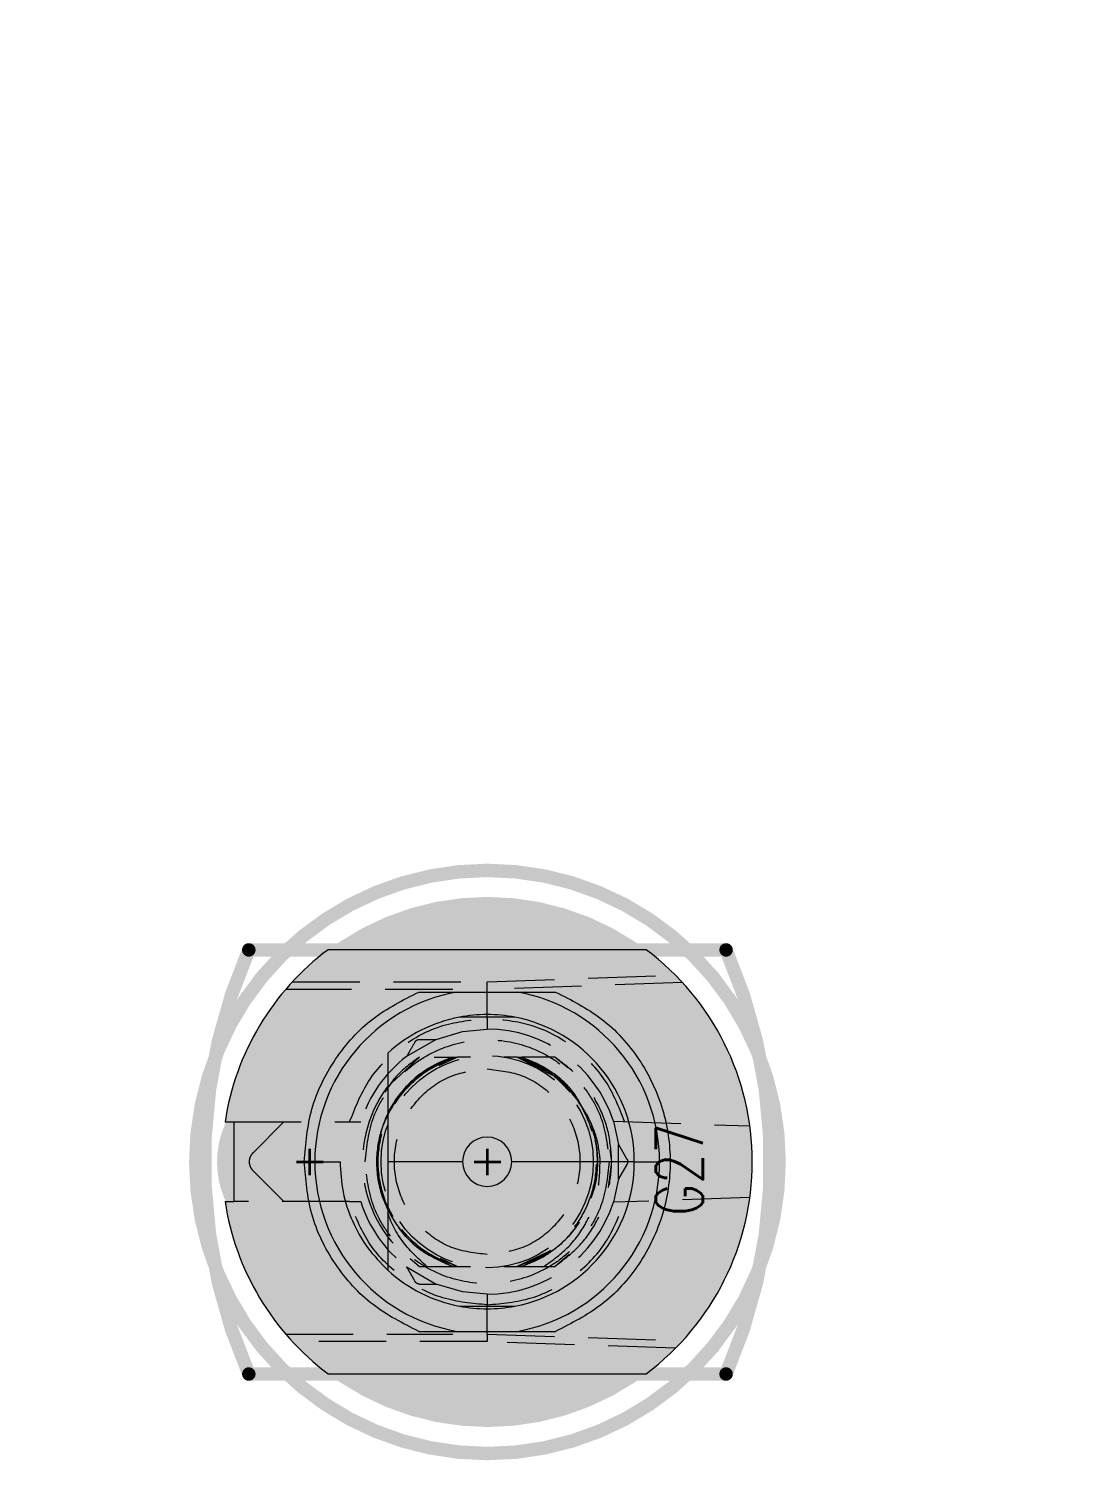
# Model space of a CAD drawing. Header units: millimetres. Extents: x 5 to 1395, y 5 to 415.
# Drawn here: x 1181.86 to 1201.72, y 229.93 to 257.17 of the extents above; entities that cross this region are included whole.
import ezdxf

# ---------------------------------------------------------------- set-up
doc = ezdxf.new("R2010")
doc.units = ezdxf.units.MM
doc.header["$PDSIZE"] = -1
doc.linetypes.add('HIDDEN', pattern=[1.905, 1.27, -0.635])
for name, color, linetype in [('DRIL_PLTE_THRU_01', 16, 'Continuous'), ('DRIL_PLTE_THRU_02', 146, 'Continuous'), ('DRIL_PLTE_THRU_03', 56, 'Continuous'), ('DRIL_PLTE_THRU_04', 216, 'Continuous'), ('DRIL_PLTE_THRU_05', 34, 'Continuous'), ('DRIL_PLTE_THRU_06', 96, 'Continuous'), ('DRIL_PLTE_THRU_07', 171, 'Continuous'), ('DRIL_PLTE_THRU_08', 176, 'Continuous'), ('DRIL_SYMBOL', 2, 'Continuous'), ('PADS_BOT', 5, 'Continuous'), ('PADS_INNER', 1, 'Continuous'), ('PADS_TOP', 1, 'Continuous'), ('PART_NAME_01', 1, 'Continuous'), ('PART_TOP_2DLINE_26', 5, 'Continuous'), ('PART_TOP_2DLINE_27', 5, 'Continuous')]:
    doc.layers.add(name, color=color, linetype=linetype)
doc.styles.add('W0$127', font='simplex', dxfattribs={"width": 0.75})
doc.dimstyles.new('ISO-25', dxfattribs={"dimtxt": 2.5, "dimasz": 2.5, "dimexe": 1.25, "dimexo": 0.625, "dimtad": 1, "dimtxsty": 'Standard', "dimcen": 2.5, "dimadec": 0, "dimazin": 0, "dimtfac": 1, "dimtmove": 0, "dimatfit": 3, "dimfxl": 0, "dimarcsym": 0})

# ---------------------------------------------------------------- blocks, each defined once
blk = doc.blocks.new('SMOOTH_0$254')
at = {"const_width": 0.127}
blk.add_lwpolyline([(-0.0635, 0, 1), (0.0635, 0, 1)], format="xyb", close=True, dxfattribs=at)
blk = doc.blocks.new('PART_BODY_TOP_1')
at = {"layer": 'PART_TOP_2DLINE_26', "const_width": 0.254}
blk.add_lwpolyline([(5.5, 0, 1), (-5.5, 0, 1)], format="xyb", close=True, dxfattribs=at)
at = {"layer": 'PART_TOP_2DLINE_27', "const_width": 0.254}
blk.add_lwpolyline([(-4.5, 4), (4.5, 4, -0.208911), (4.5, -4), (-4.5, -4, -0.208911)], format="xyb", close=True, dxfattribs=at)
at = {"layer": 'PART_TOP_2DLINE_27'}
for p in [(-4.5, 4), (4.5, 4), (-4.5, -4), (4.5, -4)]:
    blk.add_blockref('SMOOTH_0$254', p, dxfattribs=at)
blk = doc.blocks.new('DRIL_SYMBOL_5$15')
at = {"layer": 'DRIL_SYMBOL', "const_width": 0.0508}
for points in [[(0, -0.254), (0, 0.254)], [(-0.254, 0), (0.254, 0)]]:
    blk.add_lwpolyline(points, dxfattribs=at)
blk = doc.blocks.new('DRIL_HOLE_5$15')
at = {"const_width": 2.575}
blk.add_lwpolyline([(-1.2875, 0, 1), (1.2875, 0, 1)], format="xyb", close=True, dxfattribs=at)
blk.add_blockref('DRIL_SYMBOL_5$15', (0, 0))
blk = doc.blocks.new('PAD_0')
at = {"const_width": 5}
blk.add_lwpolyline([(0, -2.5, 1), (0, 2.5, 1)], format="xyb", close=True, dxfattribs=at)
blk = doc.blocks.new('STK_TOP_181')
at = {"layer": 'DRIL_PLTE_THRU_01'}
blk.add_blockref('DRIL_HOLE_5$15', (0, 0), dxfattribs=at)
at = {"layer": 'DRIL_PLTE_THRU_02'}
blk.add_blockref('DRIL_HOLE_5$15', (0, 0), dxfattribs=at)
at = {"layer": 'DRIL_PLTE_THRU_03'}
blk.add_blockref('DRIL_HOLE_5$15', (0, 0), dxfattribs=at)
at = {"layer": 'DRIL_PLTE_THRU_04'}
blk.add_blockref('DRIL_HOLE_5$15', (0, 0), dxfattribs=at)
at = {"layer": 'DRIL_PLTE_THRU_05'}
blk.add_blockref('DRIL_HOLE_5$15', (0, 0), dxfattribs=at)
at = {"layer": 'DRIL_PLTE_THRU_06'}
blk.add_blockref('DRIL_HOLE_5$15', (0, 0), dxfattribs=at)
at = {"layer": 'DRIL_PLTE_THRU_07'}
blk.add_blockref('DRIL_HOLE_5$15', (0, 0), dxfattribs=at)
at = {"layer": 'DRIL_PLTE_THRU_08'}
blk.add_blockref('DRIL_HOLE_5$15', (0, 0), dxfattribs=at)
at = {"layer": 'PADS_BOT'}
blk.add_blockref('PAD_0', (0, 0), dxfattribs=at)
at = {"layer": 'PADS_INNER'}
blk.add_blockref('PAD_0', (0, 0), dxfattribs=at)
at = {"layer": 'PADS_TOP'}
blk.add_blockref('PAD_0', (0, 0), dxfattribs=at)
blk = doc.blocks.new('DRIL_SYMBOL_2$55')
at = {"layer": 'DRIL_SYMBOL', "const_width": 0.0508}
for points in [[(0, -0.254), (0, 0.254)], [(-0.254, 0), (0.254, 0)]]:
    blk.add_lwpolyline(points, dxfattribs=at)
blk = doc.blocks.new('DRIL_HOLE_2$55')
at = {"const_width": 1.275}
blk.add_lwpolyline([(-0.6375, 0, 1), (0.6375, 0, 1)], format="xyb", close=True, dxfattribs=at)
blk.add_blockref('DRIL_SYMBOL_2$55', (0, 0))
blk = doc.blocks.new('PAD_1')
at = {"const_width": 1.75}
blk.add_lwpolyline([(0, -0.875, 1), (0, 0.875, 1)], format="xyb", close=True, dxfattribs=at)
blk = doc.blocks.new('STK_TOP_182')
at = {"layer": 'DRIL_PLTE_THRU_01'}
blk.add_blockref('DRIL_HOLE_2$55', (0, 0), dxfattribs=at)
at = {"layer": 'DRIL_PLTE_THRU_02'}
blk.add_blockref('DRIL_HOLE_2$55', (0, 0), dxfattribs=at)
at = {"layer": 'DRIL_PLTE_THRU_03'}
blk.add_blockref('DRIL_HOLE_2$55', (0, 0), dxfattribs=at)
at = {"layer": 'DRIL_PLTE_THRU_04'}
blk.add_blockref('DRIL_HOLE_2$55', (0, 0), dxfattribs=at)
at = {"layer": 'DRIL_PLTE_THRU_05'}
blk.add_blockref('DRIL_HOLE_2$55', (0, 0), dxfattribs=at)
at = {"layer": 'DRIL_PLTE_THRU_06'}
blk.add_blockref('DRIL_HOLE_2$55', (0, 0), dxfattribs=at)
at = {"layer": 'DRIL_PLTE_THRU_07'}
blk.add_blockref('DRIL_HOLE_2$55', (0, 0), dxfattribs=at)
at = {"layer": 'DRIL_PLTE_THRU_08'}
blk.add_blockref('DRIL_HOLE_2$55', (0, 0), dxfattribs=at)
at = {"layer": 'PADS_BOT'}
blk.add_blockref('PAD_1', (0, 0), dxfattribs=at)
at = {"layer": 'PADS_INNER'}
blk.add_blockref('PAD_1', (0, 0), dxfattribs=at)
at = {"layer": 'PADS_TOP'}
blk.add_blockref('PAD_1', (0, 0), dxfattribs=at)
blk = doc.blocks.new('SYM_TOP_3')
for name, p in [('PART_BODY_TOP_1', (0, 0)), ('STK_TOP_181', (0, 0)), ('STK_TOP_182', (3.35, 0))]:
    blk.add_blockref(name, p)
blk = doc.blocks.new('PART_TOP_17')
blk.add_blockref('SYM_TOP_3', (0, 0))
at = {"layer": 'PART_NAME_01', "style": 'W0$127', "width": 0.75}
blk.add_text('G27', height=0.889, rotation=270, dxfattribs=at).set_placement((-4.064, 1.016))
blk = doc.blocks.new('q')
at = {"rotation": 180}
blk.add_blockref('PART_TOP_17', (1190.505, 235.799), dxfattribs=at)
blk = doc.blocks.new('*D231')
at = {"color": 0, "lineweight": -2}
for p, q in [((969.595, 286.609), (969.595, 323.77)), ((1257.145, 181.679), (1257.145, 323.77)), ((1253.843, 322.77), (972.897, 322.77))]:
    blk.add_line(p, q, dxfattribs=at)
at = {"color": 0}
for points in [[(972.897, 323.321), (972.897, 322.22), (969.595, 322.77)], [(1253.843, 323.321), (1253.843, 322.22), (1257.145, 322.77)]]:
    blk.add_solid(points, dxfattribs=at)
at = {"layer": 'Defpoints', "color": 0}
for p in [(969.595, 322.77), (969.595, 285.609), (1257.145, 180.679)]:
    blk.add_point(p, dxfattribs=at)
at = {"color": 0, "insert": (1113.37, 326.336), "char_height": 3.5, "attachment_point": 5}
blk.add_mtext('287,550', dxfattribs=at)

msp = doc.modelspace()

# ---------------------------------------------------------------- linework, layer by layer
at = {"color": 7, "linetype": 'Continuous', "lineweight": 15}
for p, q in [((1193.4998, 239.8038), (1187.4998, 239.8038)), ((1185.5564, 236.5538), (1185.7248, 236.5538)), ((1185.7248, 236.5538), (1185.7248, 235.0538)), ((1187.2498, 235.8038), (1187.7248, 235.8038)), ((1190.035, 235.8038), (1188.6248, 235.8038)), ((1193.2748, 235.8038), (1190.9646, 235.8038)), ((1193.2748, 235.8038), (1193.7498, 235.8038)), ((1185.5564, 235.0538), (1185.7248, 235.0538)), ((1187.4998, 231.8038), (1193.4998, 231.8038))]:
    msp.add_line(p, q, dxfattribs=at)
at = {"color": 7, "linetype": 'HIDDEN', "lineweight": 0}
for p, q in [((1190.4998, 239.1982), (1194.0523, 239.3223)), ((1189.8495, 239.0538), (1186.7001, 239.0538)), ((1186.8285, 239.1981), (1190.4998, 239.1981)), ((1190.4998, 239.0538), (1190.4998, 239.1982)), ((1194.1855, 239.1825), (1190.4998, 239.0538)), ((1190.4998, 238.5038), (1190.4998, 239.0538)), ((1190.4998, 238.5038), (1190.4998, 238.3038)), ((1191.0242, 238.5288), (1191.0242, 238.5288)), ((1189.5399, 238.1121), (1188.9807, 237.7893)), ((1188.6106, 237.2014), (1189.2263, 237.7788)), ((1189.2772, 237.4848), (1189.8489, 237.7788)), ((1189.2772, 237.4848), (1189.8489, 237.7788)), ((1189.4989, 237.7788), (1189.8489, 237.7788)), ((1189.5948, 237.619), (1189.9338, 237.7788)), ((1189.8489, 237.7788), (1189.6078, 237.6548)), ((1190.1846, 237.7788), (1189.9338, 237.7788)), ((1191.0658, 237.7788), (1190.815, 237.7788)), ((1191.0658, 237.7788), (1191.7713, 237.4175)), ((1191.0658, 237.7787), (1191.5979, 237.5279)), ((1191.0658, 237.7787), (1191.5979, 237.5279)), ((1191.7733, 237.7788), (1191.1507, 237.7788)), ((1191.5977, 237.5489), (1191.1507, 237.7788)), ((1191.1507, 237.7788), (1191.6647, 237.5145)), ((1191.6648, 237.5144), (1191.1507, 237.7788)), ((1191.1507, 237.7788), (1191.6648, 237.5145)), ((1192.0192, 237.5727), (1191.7733, 237.7788)), ((1185.7248, 236.5538), (1187.9061, 236.5538)), ((1186.0917, 235.9806), (1186.665, 236.5538)), ((1192.8799, 236.5687), (1195.454, 236.4788)), ((1192.8799, 236.5687), (1192.9789, 236.1266)), ((1192.8498, 235.8038), (1192.8219, 236.0265)), ((1192.9789, 236.1266), (1193.1364, 235.8538)), ((1192.9789, 235.4809), (1192.9789, 236.1266)), ((1192.7885, 235.3147), (1192.8498, 235.8038)), ((1193.1364, 235.7538), (1192.9789, 235.4809)), ((1186.665, 235.0538), (1186.0917, 235.627)), ((1192.9789, 235.4809), (1192.8799, 235.0389)), ((1195.454, 235.1288), (1192.8799, 235.0389)), ((1187.9061, 235.0538), (1185.7248, 235.0538)), ((1191.6223, 234.0912), (1191.0658, 233.8288)), ((1191.6223, 234.0912), (1191.0658, 233.8288)), ((1191.1507, 233.8288), (1191.5542, 234.0362)), ((1191.7733, 233.8288), (1192.0468, 234.058)), ((1188.9807, 233.8183), (1189.5399, 233.4954)), ((1189.048, 233.9782), (1189.2263, 233.8288)), ((1189.048, 233.9782), (1189.2263, 233.8288)), ((1189.2263, 233.8288), (1189.8489, 233.8288)), ((1189.2263, 233.8288), (1190.1846, 233.8288)), ((1189.5341, 233.9907), (1189.8489, 233.8288)), ((1189.9338, 233.8288), (1189.6209, 233.9763)), ((1190.815, 233.8288), (1191.5724, 233.8288)), ((1191.1507, 233.8288), (1191.7733, 233.8288)), ((1190.4998, 233.3038), (1190.4998, 233.1038)), ((1190.4998, 232.5538), (1190.4998, 233.1038)), ((1186.7001, 232.5538), (1189.8495, 232.5538)), ((1190.4998, 232.4094), (1186.8285, 232.4094)), ((1190.4998, 232.5538), (1194.1855, 232.4251)), ((1190.4998, 232.5538), (1190.4998, 232.4094)), ((1194.0523, 232.2853), (1190.4998, 232.4094))]:
    msp.add_line(p, q, dxfattribs=at)
at = {"color": 7, "linetype": 'HIDDEN', "lineweight": 0, "flags": 128}
for points in [[(1189.5399, 238.1121), (1190.0342, 238.26), (1190.4998, 238.3038)], [(1189.2263, 237.7788), (1189.2263, 237.7788)], [(1189.9338, 237.7788), (1189.9338, 237.7788)], [(1189.9338, 237.7788), (1189.9338, 237.7788)], [(1189.9338, 237.7788), (1189.9338, 237.7788)], [(1189.9338, 237.7788), (1189.9338, 237.7788)], [(1189.9338, 237.7788), (1189.9338, 237.7788)], [(1191.0658, 237.7788), (1191.0658, 237.7788)], [(1191.0658, 237.7788), (1191.0658, 237.7788)], [(1191.0658, 237.7788), (1191.0658, 237.7788)], [(1191.0658, 237.7788), (1191.0658, 237.7788)], [(1191.0658, 237.7788), (1191.0658, 237.7788)], [(1191.0658, 237.7788), (1191.0658, 237.7788)], [(1191.0658, 237.7788), (1191.0658, 237.7788)], [(1191.0658, 237.7788), (1191.0658, 237.7788)], [(1191.7733, 237.7788), (1191.7733, 237.7788)], [(1188.5706, 235.0277), (1188.5668, 235.0563), (1188.5667, 235.0652), (1188.567, 235.0665), (1188.5674, 235.0674), (1188.5675, 235.0675), (1188.5675, 235.0676), (1188.5676, 235.0676), (1188.5676, 235.0676), (1188.5676, 235.0676), (1188.5676, 235.0676), (1188.5676, 235.0676), (1188.5675, 235.0676), (1188.5673, 235.0676), (1188.5672, 235.0676), (1188.5672, 235.0676), (1188.5672, 235.0676), (1188.5672, 235.0676), (1188.5672, 235.0676), (1188.5673, 235.0676), (1188.5675, 235.0677), (1188.5677, 235.0677), (1188.5678, 235.0677), (1188.5678, 235.0677), (1188.5679, 235.0678), (1188.5679, 235.0678), (1188.5679, 235.0678), (1188.5679, 235.0678), (1188.5682, 235.0678), (1188.5686, 235.0677), (1188.5693, 235.0673), (1188.5719, 235.0644), (1188.6361, 234.9349), (1188.7233, 234.7719)], [(1192.279, 234.7765), (1192.279, 234.7765)], [(1189.2263, 233.8288), (1189.2263, 233.8288)], [(1189.2263, 233.8288), (1189.2263, 233.8288)], [(1189.2263, 233.8288), (1189.2263, 233.8288)], [(1189.2263, 233.8288), (1189.2263, 233.8288)], [(1189.2263, 233.8288), (1189.2263, 233.8288)], [(1189.2263, 233.8288), (1189.2263, 233.8288)], [(1189.2263, 233.8288), (1189.2263, 233.8288)], [(1189.2263, 233.8288), (1189.2263, 233.8288)], [(1190.1846, 233.8288), (1190.1846, 233.8288)], [(1190.815, 233.8288), (1190.815, 233.8288)], [(1191.527, 234.0246), (1191.527, 234.0246)], [(1191.7733, 233.8288), (1191.7733, 233.8288)], [(1191.7733, 233.8288), (1191.7733, 233.8288)], [(1191.7733, 233.8288), (1191.7733, 233.8288)], [(1191.7733, 233.8288), (1191.7733, 233.8288)], [(1191.7733, 233.8288), (1191.7733, 233.8288)], [(1191.7733, 233.8288), (1191.7733, 233.8288)], [(1191.7733, 233.8288), (1191.7733, 233.8288)], [(1190.4998, 233.3038), (1190.0342, 233.3475), (1189.5399, 233.4954)]]:
    msp.add_lwpolyline(points, dxfattribs=at)
at = {"color": 7, "linetype": 'HIDDEN', "lineweight": 0}
msp.add_circle((1190.4998, 235.8038), 2, dxfattribs=at)
at = {"color": 7, "linetype": 'Continuous', "lineweight": 15}
for radius, start, end in [(5, 126.8699, 171.37307), (5, 306.8699, 53.1301), (3.25, 100.06327, 180), (3.25, 0, 79.93673), (2.775, 100.89324, 132.50663), (2.775, 79.10676, 100.89295), (2.775, 0, 79.10705), (0.4648, 0, 180), (3.25, 180, 259.93673), (0.4648, 180, 0), (2.775, 280.89295, 0), (3.25, 280.06327, 0), (5, 188.62693, 233.1301), (2.775, 227.49336, 259.10705), (2.775, 259.10668, 280.89376)]:
    msp.add_arc((1190.4998, 235.8038), radius, start, end, dxfattribs=at)
at = {"color": 7, "linetype": 'HIDDEN', "lineweight": 0}
for radius, start, end in [(2.5, 17.81569, 90), (2.5, 127.42024, 162.5424), (2.35, 143.50581, 237.18508), (2.5, 197.4576, 232.57976), (2.5, 270, 342.18431)]:
    msp.add_arc((1190.4998, 235.8038), radius, start, end, dxfattribs=at)
at = {"color": 7, "linetype": 'Continuous', "lineweight": 15}
for points, knots in [([(1187.0498, 235.8098), (1187.0784, 236.1433), (1187.137, 236.8255), (1187.6032, 237.7632), (1188.3001, 238.5449), (1188.9115, 238.8531), (1189.2104, 239.0038)], [0, 0, 0, 0, 0.244423, 0.4999991, 0.7555767, 1, 1, 1, 1]), ([(1189.2104, 239.0038), (1189.3449, 239.0038), (1189.5187, 239.0038), (1189.713, 239.0038), (1189.7936, 239.0038), (1189.8476, 239.0038), (1189.8872, 239.0038), (1189.9134, 239.0038), (1189.9275, 239.0038), (1189.9315, 239.0038), (1189.9318, 239.0038), (1189.9319, 239.0038)], [0, 0, 0, 0, 0.5219297, 0.6747067, 0.7796366, 0.8517307, 0.901665, 0.9545659, 0.9758812, 0.9930946, 1, 1, 1, 1]), ([(1189.9319, 239.0038), (1190.1079, 239.0038), (1190.4603, 239.0038), (1190.8534, 239.0038), (1191.0458, 239.0038), (1191.0677, 239.0038)], [0, 0, 0, 0, 0.4691002, 0.9396129, 1, 1, 1, 1]), ([(1191.0677, 239.0038), (1191.0682, 239.0038), (1191.0694, 239.0038), (1191.0811, 239.0038), (1191.1246, 239.0038), (1191.3211, 239.0038), (1191.555, 239.0038), (1191.7512, 239.0038), (1191.7892, 239.0038)], [0, 0, 0, 0, 0.0169296, 0.0393004, 0.0816945, 0.2361977, 0.8521567, 1, 1, 1, 1]), ([(1191.7892, 239.0038), (1192.0882, 238.8529), (1192.6999, 238.5441), (1193.402, 237.7608), (1193.8505, 236.8211), (1193.9984, 235.8038), (1193.8505, 234.7864), (1193.402, 233.8468), (1192.6999, 233.0635), (1192.0882, 232.7547), (1191.7892, 232.6038)], [0, 0, 0, 0, 0.1222035, 0.2500001, 0.3777961, 0.4999996, 0.6222031, 0.7499999, 0.8777965, 1, 1, 1, 1]), ([(1191.0242, 238.5288), (1190.7341, 238.5288), (1190.381, 238.5288), (1190.0368, 238.5288), (1189.9754, 238.5288)], [0, 0, 0, 0, 0.8214864, 1, 1, 1, 1]), ([(1188.6248, 237.8495), (1188.6248, 237.4119), (1188.6248, 236.8089), (1188.6248, 236.0201), (1188.6248, 235.8038)], [0, 0, 0, 0, 0.72575857, 1, 1, 1, 1]), ([(1189.2104, 232.6038), (1188.9107, 232.755), (1188.2976, 233.0642), (1187.5995, 233.8492), (1187.134, 234.7908), (1187.0774, 235.4753), (1187.0498, 235.8098)], [0, 0, 0, 0, 0.2443907, 0.4999991, 0.7556084, 1, 1, 1, 1]), ([(1187.7248, 235.8038), (1187.7362, 235.612), (1187.7591, 235.2285), (1187.9439, 234.6793), (1188.2238, 234.172), (1188.4912, 233.896), (1188.6248, 233.758)], [0, 0, 0, 0, 0.2500001, 0.5000009, 0.7499987, 1, 1, 1, 1]), ([(1188.6248, 235.8038), (1188.6248, 235.6089), (1188.6248, 235.1044), (1188.6248, 234.4227), (1188.6248, 233.9737), (1188.6248, 233.7581)], [0, 0, 0, 0, 0.2465265, 0.6381386, 1, 1, 1, 1]), ([(1189.9754, 233.0788), (1190.2655, 233.0788), (1190.6186, 233.0788), (1190.9628, 233.0788), (1191.0242, 233.0788)], [0, 0, 0, 0, 0.821497, 1, 1, 1, 1]), ([(1189.2104, 232.6038), (1189.3449, 232.6038), (1189.5187, 232.6038), (1189.713, 232.6038), (1189.7936, 232.6038), (1189.8476, 232.6038), (1189.8872, 232.6038), (1189.9134, 232.6038), (1189.9275, 232.6038), (1189.9315, 232.6038), (1189.9318, 232.6038), (1189.9319, 232.6038)], [0, 0, 0, 0, 0.5219297, 0.6747067, 0.7796366, 0.8517307, 0.901665, 0.9545659, 0.9758812, 0.9930946, 1, 1, 1, 1]), ([(1189.9319, 232.6038), (1190.1079, 232.6038), (1190.4603, 232.6038), (1190.8534, 232.6038), (1191.0458, 232.6038), (1191.0677, 232.6038)], [0, 0, 0, 0, 0.4691002, 0.9396129, 1, 1, 1, 1]), ([(1191.0677, 232.6038), (1191.0682, 232.6038), (1191.0694, 232.6038), (1191.0811, 232.6038), (1191.1246, 232.6038), (1191.3211, 232.6038), (1191.555, 232.6038), (1191.7512, 232.6038), (1191.7892, 232.6038)], [0, 0, 0, 0, 0.0169296, 0.0393004, 0.0816945, 0.2361977, 0.8521567, 1, 1, 1, 1])]:
    msp.add_open_spline(points, degree=3, knots=knots, dxfattribs=at)
at = {"color": 7, "linetype": 'HIDDEN', "lineweight": 0}
for points, knots in [([(1187.9061, 236.5538), (1188.0093, 236.8181), (1188.2215, 237.361), (1188.8507, 237.9973), (1189.6367, 238.425), (1190.2172, 238.478), (1190.4998, 238.5038)], [0, 0, 0, 0, 0.2433927, 0.4999998, 0.7566072, 1, 1, 1, 1]), ([(1193.0914, 236.5613), (1192.9876, 236.8247), (1192.7745, 237.3659), (1192.1456, 237.9995), (1191.361, 238.4254), (1190.7818, 238.4781), (1190.4998, 238.5038)], [0, 0, 0, 0, 0.2434239, 0.5000002, 0.7565777, 1, 1, 1, 1]), ([(1189.1382, 238.0621), (1189.1431, 238.0694), (1189.153, 238.0838), (1189.1743, 238.0996), (1189.1987, 238.1102), (1189.2161, 238.1115), (1189.2248, 238.1121)], [0, 0, 0, 0, 0.25081157, 0.50000847, 0.74920286, 1, 1, 1, 1]), ([(1189.2248, 238.1121), (1189.3069, 238.1121), (1189.4152, 238.1121), (1189.5117, 238.1121), (1189.5363, 238.1121), (1189.5387, 238.1121), (1189.5399, 238.1121)], [0, 0, 0, 0, 0.6387184, 0.8437467, 0.9250002, 1, 1, 1, 1]), ([(1188.1998, 235.8038), (1188.2307, 236.093), (1188.2784, 236.5395), (1188.5647, 237.0756), (1188.8619, 237.4411), (1189.2279, 237.7403), (1189.7639, 238.0176), (1190.4998, 238.1596), (1191.2356, 238.0176), (1191.7716, 237.7404), (1192.1375, 237.4413), (1192.4348, 237.0758), (1192.7212, 236.5396), (1192.7689, 236.093), (1192.7998, 235.8038)], [0, 0, 0, 0, 0.1197215, 0.1848231, 0.2499998, 0.315102, 0.3802785, 0.5, 0.6197215, 0.6848238, 0.7500001, 0.8151022, 0.8802785, 1, 1, 1, 1]), ([(1189.1382, 238.0621), (1189.0972, 237.9911), (1189.043, 237.8972), (1188.9948, 237.8137), (1188.9824, 237.7924), (1188.9812, 237.7903), (1188.9807, 237.7893)], [0, 0, 0, 0, 0.6387224, 0.8437509, 0.9250024, 1, 1, 1, 1]), ([(1189.8489, 237.7788), (1189.649, 237.692), (1189.2491, 237.5186), (1188.7879, 237.0403), (1188.4886, 236.4554), (1188.3862, 235.8038), (1188.4886, 235.1521), (1188.7879, 234.5673), (1189.2491, 234.0889), (1189.649, 233.9155), (1189.8489, 233.8288)], [0, 0, 0, 0, 0.12500008, 0.24999923, 0.3749991, 0.49999966, 0.62500018, 0.74999988, 0.87499992, 1, 1, 1, 1]), ([(1189.9338, 233.8288), (1189.727, 233.9097), (1189.3133, 234.0715), (1188.8311, 234.548), (1188.5172, 235.1398), (1188.4094, 235.8038), (1188.5172, 236.4678), (1188.8311, 237.0595), (1189.3133, 237.536), (1189.727, 237.6979), (1189.9338, 237.7788)], [0, 0, 0, 0, 0.1249997, 0.25, 0.3749996, 0.5000006, 0.6250001, 0.7500005, 0.8750001, 1, 1, 1, 1]), ([(1189.9338, 233.8288), (1189.727, 233.9097), (1189.3133, 234.0716), (1188.8311, 234.548), (1188.5172, 235.1398), (1188.4094, 235.8038), (1188.5172, 236.4678), (1188.8311, 237.0595), (1189.3133, 237.536), (1189.727, 237.6978), (1189.9338, 237.7787)], [0, 0, 0, 0, 0.1249998, 0.2499998, 0.3749999, 0.5000001, 0.6250003, 0.7499992, 0.875, 1, 1, 1, 1]), ([(1189.9338, 233.8288), (1189.727, 233.9097), (1189.3133, 234.0716), (1188.8311, 234.548), (1188.5172, 235.1398), (1188.4094, 235.8038), (1188.5172, 236.4678), (1188.8311, 237.0595), (1189.3133, 237.536), (1189.727, 237.6978), (1189.9338, 237.7787)], [0, 0, 0, 0, 0.1250001, 0.2500002, 0.3750004, 0.5000008, 0.6249997, 0.75, 0.8749999, 1, 1, 1, 1]), ([(1189.2263, 237.7788), (1189.0658, 237.6638), (1188.8074, 237.4787), (1188.6349, 237.2138), (1188.5696, 237.1135)], [0, 0, 0, 0, 0.6210351, 1, 1, 1, 1]), ([(1188.8281, 237.0405), (1188.9696, 237.2032), (1189.2526, 237.5284), (1189.6501, 237.6953), (1189.8489, 237.7788)], [0, 0, 0, 0, 0.4999989, 1, 1, 1, 1]), ([(1189.0557, 237.2647), (1189.1249, 237.3413), (1189.34, 237.58), (1189.6432, 237.6984), (1189.8489, 237.7788)], [0, 0, 0, 0, 0.3212779, 1, 1, 1, 1]), ([(1189.9338, 237.7788), (1189.7946, 237.7306), (1189.5162, 237.6342), (1189.2821, 237.4552), (1189.1651, 237.3657)], [0, 0, 0, 0, 0.5000018, 1, 1, 1, 1]), ([(1189.8489, 237.7788), (1189.8706, 237.7788), (1189.8986, 237.7788), (1189.9258, 237.7788), (1189.9327, 237.7788), (1189.9335, 237.7788), (1189.9338, 237.7788)], [0, 0, 0, 0, 0.6594726, 0.8553254, 0.9305158, 1, 1, 1, 1]), ([(1191.0658, 237.7788), (1191.0662, 237.7788), (1191.0669, 237.7788), (1191.0738, 237.7788), (1191.1004, 237.7788), (1191.1289, 237.7788), (1191.1507, 237.7788)], [0, 0, 0, 0, 0.0688676, 0.1454153, 0.3449081, 1, 1, 1, 1]), ([(1191.0658, 237.7788), (1191.0662, 237.7788), (1191.067, 237.7788), (1191.0738, 237.7788), (1191.1004, 237.7788), (1191.1289, 237.7788), (1191.1507, 237.7788)], [0, 0, 0, 0, 0.0689489, 0.1455819, 0.3451724, 1, 1, 1, 1]), ([(1191.0658, 237.7788), (1191.2759, 237.7007), (1191.6617, 237.5575), (1191.9371, 237.2535), (1192.0625, 237.115)], [0, 0, 0, 0, 0.5445025, 1, 1, 1, 1]), ([(1191.1507, 237.7788), (1191.3507, 237.6921), (1191.7505, 237.5186), (1192.2117, 237.0403), (1192.511, 236.4554), (1192.6135, 235.8038), (1192.511, 235.1521), (1192.2117, 234.5673), (1191.7505, 234.0889), (1191.3507, 233.9155), (1191.1507, 233.8288)], [0, 0, 0, 0, 0.1250005, 0.2500002, 0.3749997, 0.5000001, 0.6249995, 0.7500005, 0.8749997, 1, 1, 1, 1]), ([(1192.3827, 236.6324), (1192.3233, 236.7662), (1192.1758, 237.0985), (1191.7464, 237.5168), (1191.3493, 237.6914), (1191.1507, 237.7788)], [0, 0, 0, 0, 0.2522679, 0.6261326, 1, 1, 1, 1]), ([(1191.1507, 237.7788), (1191.3547, 237.696), (1191.6993, 237.5563), (1191.943, 237.2788), (1192.0424, 237.1656)], [0, 0, 0, 0, 0.5921127, 1, 1, 1, 1]), ([(1192.8498, 235.8038), (1192.8357, 235.9994), (1192.8076, 236.3905), (1192.582, 236.9387), (1192.2435, 237.4253), (1191.9301, 237.661), (1191.7733, 237.7788)], [0, 0, 0, 0, 0.2499985, 0.5000002, 0.7499997, 1, 1, 1, 1]), ([(1189.8489, 233.8288), (1189.649, 233.9155), (1189.2492, 234.0889), (1188.7879, 234.5674), (1188.4889, 235.1518), (1188.3853, 235.8049), (1188.492, 236.4514), (1188.7469, 236.9946), (1189.0214, 237.2419), (1189.1343, 237.3436)], [0, 0, 0, 0, 0.1492875, 0.2985752, 0.4478623, 0.5971504, 0.7464368, 0.8957241, 1, 1, 1, 1]), ([(1189.8489, 233.8288), (1189.649, 233.9155), (1189.2492, 234.0889), (1188.7879, 234.5674), (1188.4889, 235.1518), (1188.3853, 235.8049), (1188.4921, 236.4513), (1188.7449, 236.9915), (1189.0165, 237.2365), (1189.1265, 237.3358)], [0, 0, 0, 0, 0.1496697, 0.2993392, 0.4490084, 0.5986768, 0.7483468, 0.898016, 1, 1, 1, 1]), ([(1189.1244, 237.3337), (1189.0151, 237.2351), (1188.7443, 236.9907), (1188.4921, 236.4513), (1188.3852, 235.8049), (1188.4888, 235.1518), (1188.7878, 234.5673), (1189.2491, 234.0889), (1189.649, 233.9155), (1189.8489, 233.8288)], [0, 0, 0, 0, 0.1013778, 0.2511482, 0.4009178, 0.5506893, 0.7004591, 0.8502301, 1, 1, 1, 1]), ([(1190.4998, 234.0538), (1190.2708, 234.0801), (1189.8127, 234.1327), (1189.2302, 234.5374), (1188.8409, 235.1158), (1188.7042, 235.8038), (1188.8409, 236.4917), (1189.2302, 237.0702), (1189.8127, 237.4749), (1190.2708, 237.5275), (1190.4998, 237.5538)], [0, 0, 0, 0, 0.1249999, 0.2500001, 0.3750003, 0.5000002, 0.6250002, 0.7500004, 0.8749999, 1, 1, 1, 1]), ([(1189.1651, 237.3657), (1189.073, 237.2791), (1188.9648, 237.1775), (1188.8607, 237.0638), (1188.8388, 237.0443), (1188.8319, 237.0404), (1188.8296, 237.0401), (1188.8286, 237.0402), (1188.8282, 237.0404), (1188.8281, 237.0405)], [0, 0, 0, 0, 0.8053546, 0.9459623, 0.9826856, 0.9932316, 0.9969158, 0.998499, 1, 1, 1, 1]), ([(1190.4998, 237.5538), (1190.7289, 237.5275), (1191.1869, 237.4749), (1191.7695, 237.0702), (1192.1587, 236.4917), (1192.2954, 235.8038), (1192.1587, 235.1158), (1191.7695, 234.5374), (1191.1869, 234.1327), (1190.7289, 234.0801), (1190.4998, 234.0538)], [0, 0, 0, 0, 0.1250003, 0.2499997, 0.3749998, 0.4999998, 0.6249997, 0.7499999, 0.875, 1, 1, 1, 1]), ([(1191.7713, 237.4175), (1191.9096, 237.2895), (1192.1863, 237.0334), (1192.4496, 236.5248), (1192.5739, 235.971), (1192.5411, 235.4025), (1192.3562, 234.8639), (1192.0315, 234.3983), (1191.5953, 234.0273), (1191.2423, 233.895), (1191.0658, 233.8288)], [0, 0, 0, 0, 0.1249991, 0.2499992, 0.3749998, 0.5000009, 0.6250004, 0.750001, 0.8750004, 1, 1, 1, 1]), ([(1192.3723, 236.7083), (1192.2897, 236.8424), (1192.1254, 237.1094), (1191.889, 237.3152), (1191.7713, 237.4175)], [0, 0, 0, 0, 0.5024687, 1, 1, 1, 1]), ([(1188.8149, 237.0225), (1188.7037, 236.8351), (1188.4814, 236.4602), (1188.3881, 235.8025), (1188.4881, 235.1525), (1188.7881, 234.5672), (1189.2491, 234.089), (1189.649, 233.9155), (1189.8489, 233.8288)], [0, 0, 0, 0, 0.16666662, 0.33333226, 0.49999974, 0.66666625, 0.83333309, 1, 1, 1, 1]), ([(1189.8489, 233.8288), (1189.649, 233.9155), (1189.2491, 234.0889), (1188.7878, 234.5674), (1188.4889, 235.1518), (1188.3849, 235.8051), (1188.4933, 236.4503), (1188.7267, 236.9633), (1188.9713, 237.1874), (1189.0557, 237.2647)], [0, 0, 0, 0, 0.1532181, 0.3064366, 0.4596539, 0.6128731, 0.7660904, 0.9193094, 1, 1, 1, 1]), ([(1187.9061, 236.5538), (1187.9338, 236.5538), (1187.9889, 236.5538), (1188.0571, 236.5538), (1188.1063, 236.5538), (1188.1121, 236.5538), (1188.115, 236.5538)], [0, 0, 0, 0, 0.2581038, 0.512594, 0.7555935, 1, 1, 1, 1]), ([(1191.1507, 233.8288), (1191.288, 233.8836), (1191.5625, 233.9932), (1191.9184, 234.2632), (1192.2125, 234.5963), (1192.4286, 234.9856), (1192.5583, 235.4115), (1192.5934, 235.8544), (1192.5402, 236.298), (1192.4282, 236.5716), (1192.3723, 236.7083)], [0, 0, 0, 0, 0.1249996, 0.2500003, 0.3749995, 0.5000003, 0.6250001, 0.7499994, 0.8749996, 1, 1, 1, 1]), ([(1192.3723, 236.7083), (1192.4403, 236.5657), (1192.5772, 236.2788), (1192.6116, 235.9627), (1192.6289, 235.8038)], [0, 0, 0, 0, 0.4970651, 1, 1, 1, 1]), ([(1186.0917, 235.627), (1186.0712, 235.6528), (1186.0302, 235.7045), (1186.0127, 235.8038), (1186.0302, 235.9031), (1186.0712, 235.9547), (1186.0917, 235.9806)], [0, 0, 0, 0, 0.25000336, 0.50000936, 0.74999664, 1, 1, 1, 1]), ([(1192.7998, 235.8038), (1192.7689, 235.5146), (1192.7212, 235.0681), (1192.4349, 234.5319), (1192.1377, 234.1665), (1191.7717, 233.8673), (1191.2357, 233.59), (1190.4998, 233.448), (1189.7641, 233.59), (1189.2281, 233.8672), (1188.8621, 234.1663), (1188.5648, 234.5318), (1188.2784, 235.0679), (1188.2307, 235.5146), (1188.1998, 235.8038)], [0, 0, 0, 0, 0.1197213, 0.1848236, 0.2500002, 0.3151023, 0.3802788, 0.5000001, 0.6197213, 0.6848234, 0.7499996, 0.8151016, 0.8802788, 1, 1, 1, 1]), ([(1191.5724, 233.8288), (1191.7353, 233.946), (1192.059, 234.1787), (1192.3998, 234.6718), (1192.6136, 235.2232), (1192.6238, 235.6111), (1192.6289, 235.8038)], [0, 0, 0, 0, 0.25505434, 0.5067382, 0.75505275, 1, 1, 1, 1]), ([(1191.7733, 233.8288), (1191.9301, 233.9466), (1192.2436, 234.1822), (1192.582, 234.6689), (1192.8076, 235.2171), (1192.8357, 235.6082), (1192.8498, 235.8038)], [0, 0, 0, 0, 0.2499981, 0.5, 0.7499985, 1, 1, 1, 1]), ([(1193.1364, 235.8538), (1193.1402, 235.8459), (1193.1478, 235.8301), (1193.1508, 235.8038), (1193.1478, 235.7775), (1193.1402, 235.7617), (1193.1364, 235.7538)], [0, 0, 0, 0, 0.25005878, 0.49999759, 0.75000714, 1, 1, 1, 1]), ([(1190.4998, 233.1038), (1190.2172, 233.1296), (1189.6367, 233.1825), (1188.8507, 233.6103), (1188.2215, 234.2466), (1188.0093, 234.7895), (1187.9061, 235.0538)], [0, 0, 0, 0, 0.2433926, 0.5000001, 0.7566072, 1, 1, 1, 1]), ([(1187.9061, 235.0538), (1187.9339, 235.0538), (1187.9891, 235.0538), (1188.0573, 235.0538), (1188.1063, 235.0538), (1188.1121, 235.0538), (1188.115, 235.0538)], [0, 0, 0, 0, 0.2586204, 0.5136169, 0.7560901, 1, 1, 1, 1]), ([(1189.3608, 233.8288), (1189.194, 233.9815), (1188.8602, 234.287), (1188.6461, 234.7394), (1188.5799, 234.992), (1188.5706, 235.0277)], [0, 0, 0, 0, 0.4618335, 0.9241463, 1, 1, 1, 1]), ([(1190.4998, 233.1038), (1190.7818, 233.1295), (1191.361, 233.1822), (1192.1456, 233.6081), (1192.7745, 234.2417), (1192.9876, 234.7828), (1193.0914, 235.0463)], [0, 0, 0, 0, 0.24342266, 0.49999953, 0.75657768, 1, 1, 1, 1]), ([(1188.9807, 233.8183), (1188.9812, 233.8173), (1188.9825, 233.8152), (1188.9948, 233.7938), (1189.025, 233.7415), (1189.0752, 233.6545), (1189.1161, 233.5837), (1189.1382, 233.5454)], [0, 0, 0, 0, 0.074113, 0.1549241, 0.3599076, 0.6537226, 1, 1, 1, 1]), ([(1189.9338, 233.8288), (1189.9335, 233.8288), (1189.9327, 233.8288), (1189.9258, 233.8288), (1189.8992, 233.8288), (1189.8707, 233.8288), (1189.8489, 233.8288)], [0, 0, 0, 0, 0.068912, 0.1454742, 0.3449621, 1, 1, 1, 1]), ([(1189.9338, 233.8288), (1189.9335, 233.8288), (1189.9327, 233.8288), (1189.9259, 233.8288), (1189.8992, 233.8288), (1189.8708, 233.8288), (1189.8489, 233.8288)], [0, 0, 0, 0, 0.068841, 0.1453148, 0.3446777, 1, 1, 1, 1]), ([(1191.1507, 233.8288), (1191.1291, 233.8288), (1191.101, 233.8288), (1191.0738, 233.8288), (1191.0669, 233.8288), (1191.0662, 233.8288), (1191.0658, 233.8288)], [0, 0, 0, 0, 0.6592905, 0.8552507, 0.9304986, 1, 1, 1, 1]), ([(1191.1507, 233.8288), (1191.1291, 233.8288), (1191.101, 233.8288), (1191.0738, 233.8288), (1191.0669, 233.8288), (1191.0661, 233.8288), (1191.0658, 233.8288)], [0, 0, 0, 0, 0.6595918, 0.8554225, 0.9305682, 1, 1, 1, 1]), ([(1189.2248, 233.4954), (1189.2161, 233.4961), (1189.1987, 233.4974), (1189.1743, 233.5079), (1189.153, 233.5238), (1189.1431, 233.5382), (1189.1382, 233.5454)], [0, 0, 0, 0, 0.2507969, 0.4999991, 0.7491887, 1, 1, 1, 1]), ([(1189.2248, 233.4954), (1189.3068, 233.4954), (1189.4152, 233.4954), (1189.5117, 233.4954), (1189.5363, 233.4954), (1189.5387, 233.4954), (1189.5399, 233.4954)], [0, 0, 0, 0, 0.638676, 0.8437386, 0.9249978, 1, 1, 1, 1])]:
    msp.add_open_spline(points, degree=3, knots=knots, dxfattribs=at)

# ---------------------------------------------------------------- block references
msp.add_blockref('q', (0, 0))

# ---------------------------------------------------------------- dimensions: what is measured, and where the dimension line sits
dim = msp.add_linear_dim(base=(969.5948, 322.7702), p1=(1257.1448, 180.6788), p2=(969.5948, 285.6088), dimstyle='ISO-25', override={"dimtxt": 3.5, "dimasz": 3.302, "dimexe": 1, "dimexo": 1, "dimgap": 1.524, "dimtih": 1, "dimtoh": 1, "dimdec": 3, "dimzin": 0, "dimadec": 2, "dimtdec": 3, "dimtzin": 0})
dim.commit()
dim.dimension.update_dxf_attribs({"geometry": '*D231', "text_midpoint": (1113.3698, 326.3359)})

doc.saveas('drawing.dxf')
